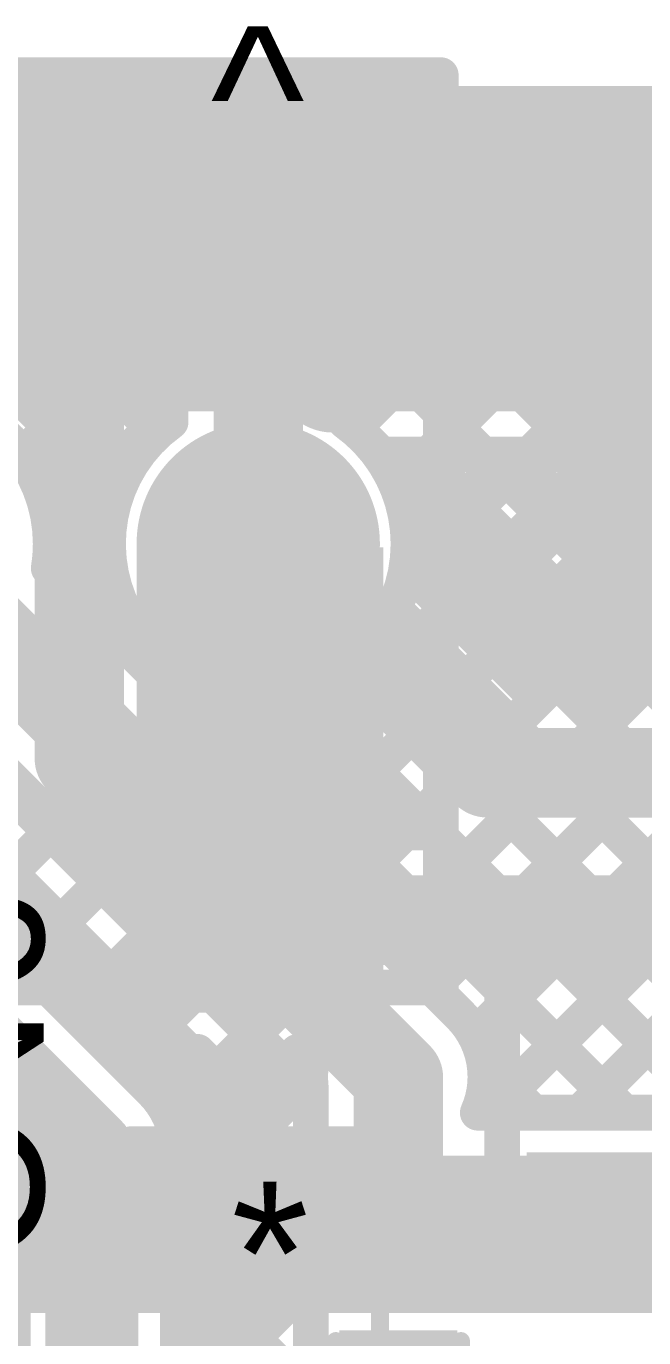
# Model space of a CAD drawing. Header units: millimetres. Extents: x -0.33 to 3.26, y -0.12 to 2.83.
# Drawn here: x 1.6651 to 1.8378, y 2.2681 to 2.6347 of the extents above; entities that cross this region are included whole.
import ezdxf

# ---------------------------------------------------------------- set-up
doc = ezdxf.new("R2010")
doc.units = ezdxf.units.MM
doc.header["$MEASUREMENT"] = 0
for name, color, linetype in [('BottomLayer', 5, 'Continuous'), ('BottomOverlay', 54, 'Continuous'), ('BottomPaste', 16, 'Continuous'), ('BottomSolder', 6, 'Continuous'), ('MultiLayer', 9, 'Continuous'), ('PadHoleLayer', 156, 'Continuous'), ('TopLayer', 1, 'Continuous'), ('TopOverlay', 2, 'Continuous'), ('TopPaste', 8, 'Continuous'), ('TopSolder', 216, 'Continuous'), ('ViaHoleLayer', 16, 'Continuous')]:
    doc.layers.add(name, color=color, linetype=linetype)
doc.styles.add('Arial', font='', dxfattribs={"height": 0.2})
doc.styles.get('Arial').set_extended_font_data('Arial')

# ---------------------------------------------------------------- blocks, each defined once
blk = doc.blocks.new('R__0402_B_17')
at = {"layer": 'BottomLayer'}
for points in [[(-0.009500000000000001, 0.0125), (-0.009499999999999998, -0.0125), (-0.0275, -0.0125), (-0.0275, 0.0125)], [(0.0275, 0.0125), (0.0275, -0.0125), (0.009500000000000001, -0.0125), (0.009499999999999998, 0.0125)]]:
    blk.add_hatch(color=5, dxfattribs=at).paths.add_polyline_path(points)
at = {"layer": 'BottomPaste'}
for points in [[(-0.009500000000000001, 0.0125), (-0.009499999999999998, -0.0125), (-0.0275, -0.0125), (-0.0275, 0.0125)], [(0.0275, 0.0125), (0.0275, -0.0125), (0.009500000000000001, -0.0125), (0.009499999999999998, 0.0125)]]:
    blk.add_hatch(color=16, dxfattribs=at).paths.add_polyline_path(points)
at = {"layer": 'BottomSolder'}
for points in [[(-0.005500000000000001, 0.0165), (-0.005499999999999999, -0.0165), (-0.0315, -0.0165), (-0.0315, 0.0165)], [(0.0315, 0.0165), (0.0315, -0.0165), (0.005500000000000001, -0.0165), (0.005499999999999999, 0.0165)]]:
    blk.add_hatch(color=6, dxfattribs=at).paths.add_polyline_path(points)
at = {"layer": 'BottomOverlay', "const_width": 0.01}
for points in [[(0.034, 0.019), (-0.034, 0.019)], [(-0.034, -0.019), (-0.034, 0.019)], [(0.034, -0.019), (0.034, 0.019)], [(0.034, -0.019), (-0.034, -0.019)]]:
    blk.add_lwpolyline(points, dxfattribs=at)
at = {"layer": 'BottomOverlay', "const_width": 0.005}
for points in [[(-0.0365, 0.019, 1), (-0.0315, 0.019, 1)], [(-0.0365, 0.019, 1), (-0.0315, 0.019, 1)], [(0.0315, 0.019, 1), (0.0365, 0.019, 1)], [(0.0315, 0.019, 1), (0.0365, 0.019, 1)], [(-0.0365, -0.019, 1), (-0.0315, -0.019, 1)], [(-0.0365, -0.019, 1), (-0.0315, -0.019, 1)], [(0.0315, -0.019, 1), (0.0365, -0.019, 1)], [(0.0315, -0.019, 1), (0.0365, -0.019, 1)]]:
    blk.add_lwpolyline(points, format="xyb", close=True, dxfattribs=at)
blk = doc.blocks.new('0022232111_49')
at = {"layer": 'BottomLayer'}
h = blk.add_hatch(color=5, dxfattribs=at)
edge = h.paths.add_edge_path()
edge.add_arc((-0.5, 0), 0.03, 0, 360)
at = {"layer": 'BottomSolder'}
h = blk.add_hatch(color=6, dxfattribs=at)
edge = h.paths.add_edge_path()
edge.add_arc((-0.5, 0), 0.034, 0, 360)
at = {"layer": 'MultiLayer'}
h = blk.add_hatch(color=9, dxfattribs=at)
edge = h.paths.add_edge_path()
edge.add_arc((-0.5, 0), 0.03, 0, 360)
at = {"layer": 'PadHoleLayer'}
h = blk.add_hatch(color=156, dxfattribs=at)
edge = h.paths.add_edge_path()
edge.add_arc((-0.5, 0), 0.019685, 0, 360)
at = {"layer": 'TopLayer'}
h = blk.add_hatch(color=1, dxfattribs=at)
edge = h.paths.add_edge_path()
edge.add_arc((-0.5, 0), 0.03, 0, 360)
at = {"layer": 'TopSolder'}
h = blk.add_hatch(color=216, dxfattribs=at)
edge = h.paths.add_edge_path()
edge.add_arc((-0.5, 0), 0.034, 0, 360)
at = {"layer": 'TopOverlay', "const_width": 0.01}
for points in [[(-0.551, 0.124), (-0.551, -0.131)], [(0.55, 0.124), (-0.551, 0.124)], [(0.55, -0.131), (-0.551, -0.131)]]:
    blk.add_lwpolyline(points, dxfattribs=at)
at = {"layer": 'TopOverlay'}
for points, const_width in [([(-0.5535, 0.124, 1), (-0.5485, 0.124, 1)], 0.005), ([(-0.5535, 0.124, 1), (-0.5485, 0.124, 1)], 0.005), ([(-0.5139289, -0.048, 1), (-0.5280711, -0.048, 1)], 0.019685), ([(-0.5329923, -0.048, 1), (-0.5231499, -0.048, 1)], 0.0098425), ([(-0.5188501, -0.048, 1), (-0.5090077, -0.048, 1)], 0.0098425), ([(-0.5535, -0.131, 1), (-0.5485, -0.131, 1)], 0.005), ([(-0.5535, -0.131, 1), (-0.5485, -0.131, 1)], 0.005)]:
    blk.add_lwpolyline(points, format="xyb", close=True, dxfattribs=dict(at, const_width=const_width))
blk = doc.blocks.new('R__0402_B_123')
at = {"layer": 'BottomLayer'}
for points in [[(-0.009500000000000001, 0.0125), (-0.009499999999999998, -0.0125), (-0.0275, -0.0125), (-0.0275, 0.0125)], [(0.0275, 0.0125), (0.0275, -0.0125), (0.009500000000000001, -0.0125), (0.009499999999999998, 0.0125)]]:
    blk.add_hatch(color=5, dxfattribs=at).paths.add_polyline_path(points)
at = {"layer": 'BottomPaste'}
for points in [[(-0.009500000000000001, 0.0125), (-0.009499999999999998, -0.0125), (-0.0275, -0.0125), (-0.0275, 0.0125)], [(0.0275, 0.0125), (0.0275, -0.0125), (0.009500000000000001, -0.0125), (0.009499999999999998, 0.0125)]]:
    blk.add_hatch(color=16, dxfattribs=at).paths.add_polyline_path(points)
at = {"layer": 'BottomSolder'}
for points in [[(-0.005500000000000001, 0.0165), (-0.005499999999999999, -0.0165), (-0.0315, -0.0165), (-0.0315, 0.0165)], [(0.0315, 0.0165), (0.0315, -0.0165), (0.005500000000000001, -0.0165), (0.005499999999999999, 0.0165)]]:
    blk.add_hatch(color=6, dxfattribs=at).paths.add_polyline_path(points)
at = {"layer": 'BottomOverlay', "const_width": 0.005}
for points in [[(-0.0325, 0.0175), (-0.0085, 0.0175)], [(-0.0325, 0.0175), (-0.0325, -0.0175)], [(0.0085, 0.0175), (0.0325, 0.0175)], [(0.0325, 0.0175), (0.0325, -0.0175)], [(-0.0325, -0.0175), (-0.0085, -0.0175)], [(0.0085, -0.0175), (0.0325, -0.0175)]]:
    blk.add_lwpolyline(points, dxfattribs=at)
at = {"layer": 'BottomOverlay', "const_width": 0.0025}
for points in [[(-0.03375, 0.0175, 1), (-0.03125, 0.0175, 1)], [(-0.03375, 0.0175, 1), (-0.03125, 0.0175, 1)], [(-0.00975, 0.0175, 1), (-0.00725, 0.0175, 1)], [(0.00725, 0.0175, 1), (0.00975, 0.0175, 1)], [(0.03125, 0.0175, 1), (0.03375, 0.0175, 1)], [(0.03125, 0.0175, 1), (0.03375, 0.0175, 1)], [(-0.03375, -0.0175, 1), (-0.03125, -0.0175, 1)], [(-0.03375, -0.0175, 1), (-0.03125, -0.0175, 1)], [(-0.00975, -0.0175, 1), (-0.00725, -0.0175, 1)], [(0.00725, -0.0175, 1), (0.00975, -0.0175, 1)], [(0.03125, -0.0175, 1), (0.03375, -0.0175, 1)], [(0.03125, -0.0175, 1), (0.03375, -0.0175, 1)]]:
    blk.add_lwpolyline(points, format="xyb", close=True, dxfattribs=at)
blk = doc.blocks.new('SOT23_3_B_173')
at = {"layer": 'BottomLayer'}
for points in [[(-0.02165995, 0.02657475), (-0.05315605, 0.02657475), (-0.05315605, 0.05807085), (-0.02165995, 0.05807085)], [(0.05314315, 0.02657475), (0.02164705, 0.02657475), (0.02164705, 0.05807085), (0.05314315, 0.05807085)], [(0.01574165, -0.05807095), (-0.01575445, -0.05807095), (-0.01575445, -0.02657485), (0.01574165, -0.02657485)]]:
    blk.add_hatch(color=5, dxfattribs=at).paths.add_polyline_path(points)
at = {"layer": 'BottomPaste'}
for points in [[(-0.02165995, 0.02657475), (-0.05315605, 0.02657475), (-0.05315605, 0.05807085), (-0.02165995, 0.05807085)], [(0.05314315, 0.02657475), (0.02164705, 0.02657475), (0.02164705, 0.05807085), (0.05314315, 0.05807085)], [(0.01574165, -0.05807095), (-0.01575445, -0.05807095), (-0.01575445, -0.02657485), (0.01574165, -0.02657485)]]:
    blk.add_hatch(color=16, dxfattribs=at).paths.add_polyline_path(points)
at = {"layer": 'BottomSolder'}
for points in [[(-0.01765995, 0.02257475), (-0.05715605, 0.02257475), (-0.05715605, 0.06207085), (-0.01765995, 0.06207085)], [(0.05714315, 0.02257475), (0.01764705, 0.02257475), (0.01764705, 0.06207085), (0.05714315, 0.06207085)], [(0.01974165, -0.06207095), (-0.01975445, -0.06207095), (-0.01975445, -0.02257485), (0.01974165, -0.02257485)]]:
    blk.add_hatch(color=6, dxfattribs=at).paths.add_polyline_path(points)
at = {"layer": 'BottomOverlay'}
for points, const_width in [([(-0.0640851, 0.068, 1), (-0.0739277, 0.068, 1)], 0.0098425), ([(-0.0763883, 0.068, 1), (-0.0714671, 0.068, 1)], 0.0049212), ([(-0.0665457, 0.068, 1), (-0.0616245, 0.068, 1)], 0.0049212), ([(-0.0135064, 0.032, 1), (-0.0085064, 0.032, 1)], 0.005), ([(0.0084936, 0.032, 1), (0.0134936, 0.032, 1)], 0.005), ([(-0.0665064, 0.03, 1), (-0.0615064, 0.03, 1)], 0.005), ([(0.0614936, 0.03, 1), (0.0664936, 0.03, 1)], 0.005), ([(-0.0665064, -0.032, 1), (-0.0615064, -0.032, 1)], 0.005), ([(-0.0665064, -0.032, 1), (-0.0615064, -0.032, 1)], 0.005), ([(-0.0315064, -0.032, 1), (-0.0265064, -0.032, 1)], 0.005), ([(0.0264936, -0.031, 1), (0.0314936, -0.031, 1)], 0.005), ([(0.0614936, -0.031, 1), (0.0664936, -0.031, 1)], 0.005), ([(0.0614936, -0.031, 1), (0.0664936, -0.031, 1)], 0.005)]:
    blk.add_lwpolyline(points, format="xyb", close=True, dxfattribs=dict(at, const_width=const_width))
at = {"layer": 'BottomOverlay', "const_width": 0.01}
for points in [[(0.0109936, 0.032), (-0.0110064, 0.032)], [(-0.0640064, 0.03), (-0.0640064, -0.032)], [(0.0639936, 0.03), (0.0639936, -0.031)], [(-0.0290064, -0.032), (-0.0640064, -0.032)], [(0.0639936, -0.031), (0.0289936, -0.031)]]:
    blk.add_lwpolyline(points, dxfattribs=at)
blk = doc.blocks.new('SOT23_3_B_177')
at = {"layer": 'BottomLayer'}
for points in [[(-0.02165995, 0.02657475), (-0.05315605, 0.02657475), (-0.05315605, 0.05807085), (-0.02165995, 0.05807085)], [(0.05314315, 0.02657475), (0.02164705, 0.02657475), (0.02164705, 0.05807085), (0.05314315, 0.05807085)], [(0.01574165, -0.05807095), (-0.01575445, -0.05807095), (-0.01575445, -0.02657485), (0.01574165, -0.02657485)]]:
    blk.add_hatch(color=5, dxfattribs=at).paths.add_polyline_path(points)
at = {"layer": 'BottomPaste'}
for points in [[(-0.02165995, 0.02657475), (-0.05315605, 0.02657475), (-0.05315605, 0.05807085), (-0.02165995, 0.05807085)], [(0.05314315, 0.02657475), (0.02164705, 0.02657475), (0.02164705, 0.05807085), (0.05314315, 0.05807085)], [(0.01574165, -0.05807095), (-0.01575445, -0.05807095), (-0.01575445, -0.02657485), (0.01574165, -0.02657485)]]:
    blk.add_hatch(color=16, dxfattribs=at).paths.add_polyline_path(points)
at = {"layer": 'BottomSolder'}
for points in [[(-0.01765995, 0.02257475), (-0.05715605, 0.02257475), (-0.05715605, 0.06207085), (-0.01765995, 0.06207085)], [(0.05714315, 0.02257475), (0.01764705, 0.02257475), (0.01764705, 0.06207085), (0.05714315, 0.06207085)], [(0.01974165, -0.06207095), (-0.01975445, -0.06207095), (-0.01975445, -0.02257485), (0.01974165, -0.02257485)]]:
    blk.add_hatch(color=6, dxfattribs=at).paths.add_polyline_path(points)
at = {"layer": 'BottomOverlay'}
for points, const_width in [([(-0.0640851, 0.068, 1), (-0.0739277, 0.068, 1)], 0.0098425), ([(-0.0763883, 0.068, 1), (-0.0714671, 0.068, 1)], 0.0049212), ([(-0.0665457, 0.068, 1), (-0.0616245, 0.068, 1)], 0.0049212), ([(-0.0135064, 0.032, 1), (-0.0085064, 0.032, 1)], 0.005), ([(0.0084936, 0.032, 1), (0.0134936, 0.032, 1)], 0.005), ([(-0.0665064, 0.03, 1), (-0.0615064, 0.03, 1)], 0.005), ([(0.0614936, 0.03, 1), (0.0664936, 0.03, 1)], 0.005), ([(-0.0665064, -0.032, 1), (-0.0615064, -0.032, 1)], 0.005), ([(-0.0665064, -0.032, 1), (-0.0615064, -0.032, 1)], 0.005), ([(-0.0315064, -0.032, 1), (-0.0265064, -0.032, 1)], 0.005), ([(0.0264936, -0.031, 1), (0.0314936, -0.031, 1)], 0.005), ([(0.0614936, -0.031, 1), (0.0664936, -0.031, 1)], 0.005), ([(0.0614936, -0.031, 1), (0.0664936, -0.031, 1)], 0.005)]:
    blk.add_lwpolyline(points, format="xyb", close=True, dxfattribs=dict(at, const_width=const_width))
at = {"layer": 'BottomOverlay', "const_width": 0.01}
for points in [[(0.0109936, 0.032), (-0.0110064, 0.032)], [(-0.0640064, 0.03), (-0.0640064, -0.032)], [(0.0639936, 0.03), (0.0639936, -0.031)], [(-0.0290064, -0.032), (-0.0640064, -0.032)], [(0.0639936, -0.031), (0.0289936, -0.031)]]:
    blk.add_lwpolyline(points, dxfattribs=at)
blk = doc.blocks.new('LED_SMT_241')
at = {"layer": 'TopLayer'}
for points in [[(-0.06, 0.03), (-0.02, 0.03), (-0.02, -0.03), (-0.06, -0.03)], [(0.02, 0.03), (0.06, 0.03), (0.06, -0.03), (0.02, -0.03)]]:
    blk.add_hatch(color=1, dxfattribs=at).paths.add_polyline_path(points)
at = {"layer": 'TopOverlay'}
blk.add_hatch(color=2, dxfattribs=at).paths.add_polyline_path([(0.095, 0.0370024), (0.064, 0.0370024), (0.064, -0.0369976), (0.095, -0.0369976)])
at = {"layer": 'TopPaste'}
for points in [[(-0.06, 0.03), (-0.02, 0.03), (-0.02, -0.03), (-0.06, -0.03)], [(0.02, 0.03), (0.06, 0.03), (0.06, -0.03), (0.02, -0.03)]]:
    blk.add_hatch(color=8, dxfattribs=at).paths.add_polyline_path(points)
at = {"layer": 'TopSolder'}
for points in [[(-0.064, 0.034), (-0.016, 0.034), (-0.016, -0.034), (-0.064, -0.034)], [(0.016, 0.034), (0.064, 0.034), (0.064, -0.034), (0.016, -0.034)]]:
    blk.add_hatch(color=216, dxfattribs=at).paths.add_polyline_path(points)
at = {"layer": 'TopOverlay', "const_width": 0.005}
for points in [[(0.065, 0.035), (-0.065, 0.035)], [(-0.065, -0.035), (-0.065, 0.035)], [(0.065, -0.035), (0.065, 0.035)], [(0.065, -0.035), (-0.065, -0.035)]]:
    blk.add_lwpolyline(points, dxfattribs=at)
at = {"layer": 'TopOverlay', "const_width": 0.0025}
for points in [[(-0.06625, 0.035, 1), (-0.06375, 0.035, 1)], [(-0.06625, 0.035, 1), (-0.06375, 0.035, 1)], [(0.06375, 0.035, 1), (0.06625, 0.035, 1)], [(0.06375, 0.035, 1), (0.06625, 0.035, 1)], [(-0.06625, -0.035, 1), (-0.06375, -0.035, 1)], [(-0.06625, -0.035, 1), (-0.06375, -0.035, 1)], [(0.06375, -0.035, 1), (0.06625, -0.035, 1)], [(0.06375, -0.035, 1), (0.06625, -0.035, 1)]]:
    blk.add_lwpolyline(points, format="xyb", close=True, dxfattribs=at)
blk = doc.blocks.new('LED_SMT_242')
at = {"layer": 'TopLayer'}
for points in [[(-0.06, 0.03), (-0.02, 0.03), (-0.02, -0.03), (-0.06, -0.03)], [(0.02, 0.03), (0.06, 0.03), (0.06, -0.03), (0.02, -0.03)]]:
    blk.add_hatch(color=1, dxfattribs=at).paths.add_polyline_path(points)
at = {"layer": 'TopOverlay'}
blk.add_hatch(color=2, dxfattribs=at).paths.add_polyline_path([(0.095, 0.0369902), (0.064, 0.0369902), (0.064, -0.0370098), (0.095, -0.0370098)])
at = {"layer": 'TopPaste'}
for points in [[(-0.06, 0.03), (-0.02, 0.03), (-0.02, -0.03), (-0.06, -0.03)], [(0.02, 0.03), (0.06, 0.03), (0.06, -0.03), (0.02, -0.03)]]:
    blk.add_hatch(color=8, dxfattribs=at).paths.add_polyline_path(points)
at = {"layer": 'TopSolder'}
for points in [[(-0.064, 0.034), (-0.016, 0.034), (-0.016, -0.034), (-0.064, -0.034)], [(0.016, 0.034), (0.064, 0.034), (0.064, -0.034), (0.016, -0.034)]]:
    blk.add_hatch(color=216, dxfattribs=at).paths.add_polyline_path(points)
at = {"layer": 'TopOverlay', "const_width": 0.005}
for points in [[(0.065, 0.035), (-0.065, 0.035)], [(-0.065, -0.035), (-0.065, 0.035)], [(0.065, -0.035), (0.065, 0.035)], [(0.065, -0.035), (-0.065, -0.035)]]:
    blk.add_lwpolyline(points, dxfattribs=at)
at = {"layer": 'TopOverlay', "const_width": 0.0025}
for points in [[(-0.06625, 0.035, 1), (-0.06375, 0.035, 1)], [(-0.06625, 0.035, 1), (-0.06375, 0.035, 1)], [(0.06375, 0.035, 1), (0.06625, 0.035, 1)], [(0.06375, 0.035, 1), (0.06625, 0.035, 1)], [(-0.06625, -0.035, 1), (-0.06375, -0.035, 1)], [(-0.06625, -0.035, 1), (-0.06375, -0.035, 1)], [(0.06375, -0.035, 1), (0.06625, -0.035, 1)], [(0.06375, -0.035, 1), (0.06625, -0.035, 1)]]:
    blk.add_lwpolyline(points, format="xyb", close=True, dxfattribs=at)

msp = doc.modelspace()

# ---------------------------------------------------------------- hatches: boundary and pattern name
at = {"layer": 'BottomLayer'}
for points in [[(0.126, 2.571), (2.9246084, 2.571), (2.9246084, 2.618), (0.126, 2.618)], [(1.816, 2.449), (1.955314, 2.449), (1.955314, 2.618), (1.816, 2.618)]]:
    msp.add_hatch(color=5, dxfattribs=at).paths.add_polyline_path(points)
h = msp.add_hatch(color=5, dxfattribs=at)
edge = h.paths.add_edge_path()
edge.add_arc((1.769, 2.341), 0.011811, 0, 360)
at = {"layer": 'TopLayer'}
for points in [[(0.495, 2.527), (3.004, 2.527), (3.004, 2.606), (0.495, 2.606)], [(0.798, 2.275), (2.934, 2.275), (2.934, 2.319), (0.798, 2.319)]]:
    msp.add_hatch(color=1, dxfattribs=at).paths.add_polyline_path(points)
h = msp.add_hatch(color=1, dxfattribs=at)
edge = h.paths.add_edge_path()
edge.add_arc((1.769, 2.341), 0.011811, 0, 360)
at = {"layer": 'TopOverlay'}
msp.add_hatch(color=2, dxfattribs=at).paths.add_polyline_path([(1.696, 2.359), (1.765, 2.359), (1.765, 2.489), (1.696, 2.489)])
at = {"layer": 'ViaHoleLayer'}
h = msp.add_hatch(color=16, dxfattribs=at)
edge = h.paths.add_edge_path()
edge.add_arc((1.769, 2.341), 0.0059055, 0, 360)

# ---------------------------------------------------------------- linework, layer by layer
at = {"layer": 'BottomLayer'}
for points, const_width in [([(0.0781645, 2.6060001), (3.0398352, 2.606)], 0.01), ([(1.637429, 2.5728109), (1.6706181, 2.606)], 0.01), ([(1.6450993, 2.606), (1.7054999, 2.5455994)], 0.01), ([(1.6543888, 2.5614864), (1.6989024, 2.606)], 0.01), ([(1.6545, 2.5333133), (1.7271867, 2.606)], 0.01), ([(1.6733836, 2.606), (1.7088836, 2.5705)], 0.01), ([(1.7016679, 2.606), (1.733996, 2.5736719)], 0.01), ([(1.7221943, 2.5727233), (1.755471, 2.606)], 0.01), ([(1.7299522, 2.606), (1.8854522, 2.4505)], 0.01), ([(1.7482553, 2.5705), (1.7837553, 2.606)], 0.01), ([(1.7545, 2.5484604), (1.8120396, 2.606)], 0.01), ([(1.7567245, 2.5224006), (1.8403239, 2.606)], 0.01), ([(1.7582365, 2.606), (2.0202219, 2.3440146)], 0.01), ([(1.7687671, 2.5061589), (1.8686082, 2.606)], 0.01), ([(1.7727703, 2.4818778), (1.8968925, 2.606)], 0.01), ([(1.7865208, 2.606), (2.0287695, 2.3637513)], 0.01), ([(1.7869125, 2.4677357), (1.9251768, 2.606)], 0.01), ([(1.8010546, 2.4535935), (1.9534611, 2.606)], 0.01), ([(1.8148051, 2.606), (1.9755101, 2.445295)], 0.01), ([(1.8262454, 2.4505), (1.9817454, 2.606)], 0.01), ([(1.7054999, 2.5705), (1.7173805, 2.5705)], 0.01), ([(1.7054999, 2.5495), (1.7054999, 2.5705)], 0.01), ([(1.7426193, 2.5705), (1.7544999, 2.5705)], 0.01), ([(1.7544999, 2.5495699), (1.7544999, 2.5705)], 0.01), ([(1.6543888, 2.5684262), (1.7017424, 2.5210726)], 0.01), ([(1.664054, 2.514583), (1.7054999, 2.5560289)], 0.01), ([(1.7299999, 2.5495), (1.73, 2.5494999)], 0.025), ([(1.73, 2.49), (1.73, 2.5494999)], 0.025), ([(1.7544999, 2.553168), (1.8571679, 2.4505)], 0.01), ([(1.7054999, 2.5285), (1.7054999, 2.5495)], 0.01), ([(1.7055, 2.5285), (1.7055, 2.54943)], 0.01), ([(1.7544999, 2.5285), (1.7544999, 2.5494299)], 0.01), ([(1.7545, 2.5241138), (1.7545, 2.5494999)], 0.01), ([(1.6545, 2.5400307), (1.6904357, 2.504095)], 0.01), ([(1.7055, 2.5241138), (1.7055, 2.5285)], 0.01), ([(1.6718044, 2.4940491), (1.7055, 2.5277447)], 0.01), ([(1.7545, 2.5248836), (1.7590617, 2.5203219)], 0.01), ([(1.7603219, 2.5190617), (1.8288836, 2.4505)], 0.01), ([(1.63, 2.49), (1.7351772, 2.3848228)], 0.025), ([(1.73, 2.49), (1.794, 2.426)], 0.025), ([(1.6717597, 2.4944867), (1.6904884, 2.475758)], 0.01), ([(1.5712111, 2.4818981), (1.7446665, 2.3084427)], 0.01), ([(1.6714462, 2.483202), (1.7453254, 2.4093228)], 0.01), ([(1.6803439, 2.4743043), (1.6886544, 2.4826148)], 0.01), ([(1.7714462, 2.483202), (1.8041482, 2.4505)], 0.01), ([(1.53, 2.4727452), (1.683, 2.3197452)], 0.025), ([(1.5795, 2.4685), (1.715, 2.333)], 0.025), ([(1.5670933, 2.4703001), (1.7003005, 2.3370929)], 0.01), ([(1.694486, 2.4601621), (1.6975994, 2.4632755)], 0.01), ([(1.7086282, 2.44602), (1.7138411, 2.4512329)], 0.01), ([(1.6332663, 2.4481272), (1.7446665, 2.336727)], 0.01), ([(1.636798, 2.4485538), (1.7178295, 2.3675223)], 0.01), ([(1.715758, 2.4504884), (1.7569236, 2.4093228)], 0.01), ([(1.736798, 2.4485538), (1.776029, 2.4093228)], 0.01), ([(1.8041482, 2.4505), (1.892, 2.4505)], 0.01), ([(1.7227703, 2.4318778), (1.7381221, 2.4472296)], 0.01), ([(1.7369125, 2.4177357), (1.7522643, 2.4330875)], 0.01), ([(1.794, 2.426), (1.892, 2.426)], 0.025), ([(1.7567839, 2.4093228), (1.7664064, 2.4189453)], 0.01), ([(1.6500008, 2.3873926), (1.67398, 2.4113718)], 0.01), ([(1.7453254, 2.4093228), (1.776029, 2.4093228)], 0.01), ([(1.6641429, 2.3732504), (1.6881221, 2.3972296)], 0.01), ([(1.7351772, 2.3848228), (1.8621954, 2.3848228)], 0.025), ([(1.6782851, 2.3591083), (1.7022643, 2.3830875)], 0.01), ([(1.6924272, 2.3449661), (1.7164064, 2.3689453)], 0.01), ([(1.7054045, 2.3296591), (1.7360682, 2.3603228)], 0.01), ([(1.7351772, 2.3603228), (1.7539375, 2.3603228)], 0.01), ([(1.749355, 2.3603228), (1.7515155, 2.3581623)], 0.01), ([(1.769, 2.341), (1.7691665, 2.3408335)], 0.025), ([(1.7691665, 2.2941731), (1.7691665, 2.3408335)], 0.025), ([(1.715, 2.22), (1.715, 2.333)], 0.025), ([(1.7075, 2.3034703), (1.7445056, 2.3404759)], 0.01), ([(1.7446665, 2.3151731), (1.7446665, 2.3381485)], 0.01), ([(1.683, 2.014), (1.683, 2.3197452)], 0.025), ([(1.7075, 2.014), (1.7075, 2.3197452)], 0.01), ([(1.7075, 2.3173249), (1.7446665, 2.2801584)], 0.01), ([(1.7075, 2.275186), (1.7446665, 2.3123525)], 0.01), ([(1.7446665, 2.2941731), (1.7446665, 2.3151731)], 0.01), ([(1.7446665, 2.2941731), (1.7446665, 2.3151731)], 0.01), ([(1.7691665, 2.2941731), (1.8239711, 2.2941731)], 0.025), ([(1.8239711, 2.2941731), (1.8247939, 2.2933503)], 0.025), ([(1.7446665, 2.2781731), (1.7446665, 2.2941731)], 0.01), ([(1.7075, 2.2890406), (1.7446665, 2.2518741)], 0.01), ([(1.7075, 2.2469017), (1.7446665, 2.2840682)], 0.01), ([(1.7446665, 2.2731731), (1.7446665, 2.2781731)], 0.01), ([(1.7446665, 2.2731731), (1.7446665, 2.2781731)], 0.01), ([(1.7446665, 2.2411731), (1.7446665, 2.2731731)], 0.01)]:
    msp.add_lwpolyline(points, dxfattribs=dict(at, const_width=const_width))
for points, const_width in [([(1.6681181, 2.606, 1), (1.6731181, 2.606, 1)], 0.005), ([(1.6708836, 2.606, 1), (1.6758836, 2.606, 1)], 0.005), ([(1.6964024, 2.606, 1), (1.7014024, 2.606, 1)], 0.005), ([(1.6991679, 2.606, 1), (1.7041679, 2.606, 1)], 0.005), ([(1.7246867, 2.606, 1), (1.7296867, 2.606, 1)], 0.005), ([(1.7274522, 2.606, 1), (1.7324522, 2.606, 1)], 0.005), ([(1.752971, 2.606, 1), (1.757971, 2.606, 1)], 0.005), ([(1.7557365, 2.606, 1), (1.7607365, 2.606, 1)], 0.005), ([(1.7812553, 2.606, 1), (1.7862553, 2.606, 1)], 0.005), ([(1.7840208, 2.606, 1), (1.7890208, 2.606, 1)], 0.005), ([(1.8095396, 2.606, 1), (1.8145396, 2.606, 1)], 0.005), ([(1.8123051, 2.606, 1), (1.8173051, 2.606, 1)], 0.005), ([(1.8378239, 2.606, 1), (1.8428239, 2.606, 1)], 0.005), ([(1.7196943, 2.5727233, 1), (1.7246943, 2.5727233, 1)], 0.005), ([(1.731496, 2.5736719, 1), (1.736496, 2.5736719, 1)], 0.005), ([(1.7029999, 2.5705, 1), (1.7079999, 2.5705, 1)], 0.005), ([(1.7029999, 2.5705, 1), (1.7079999, 2.5705, 1)], 0.005), ([(1.7063836, 2.5705, 1), (1.7113836, 2.5705, 1)], 0.005), ([(1.7148805, 2.5705, 1), (1.7198805, 2.5705, 1)], 0.005), ([(1.7148805, 2.5705, 1), (1.7198805, 2.5705, 1)], 0.005), ([(1.7148807, 2.5705, 1), (1.7198807, 2.5705, 1)], 0.005), ([(1.7401193, 2.5705, 1), (1.7451193, 2.5705, 1)], 0.005), ([(1.7401193, 2.5705, 1), (1.7451193, 2.5705, 1)], 0.005), ([(1.7401193, 2.5705, 1), (1.7451193, 2.5705, 1)], 0.005), ([(1.7457553, 2.5705, 1), (1.7507553, 2.5705, 1)], 0.005), ([(1.7519999, 2.5705, 1), (1.7569999, 2.5705, 1)], 0.005), ([(1.7519999, 2.5705, 1), (1.7569999, 2.5705, 1)], 0.005), ([(1.7029999, 2.5560289, 1), (1.7079999, 2.5560289, 1)], 0.005), ([(1.7237499, 2.5495, 1), (1.7362499, 2.5495, 1)], 0.0125), ([(1.72375, 2.5494999, 1), (1.73625, 2.5494999, 1)], 0.0125), ([(1.72375, 2.5494999, 1), (1.73625, 2.5494999, 1)], 0.0125), ([(1.7519999, 2.553168, 1), (1.7569999, 2.553168, 1)], 0.005), ([(1.7029999, 2.5495, 1), (1.7079999, 2.5495, 1)], 0.005), ([(1.7029999, 2.5495, 1), (1.7079999, 2.5495, 1)], 0.005), ([(1.703, 2.54943, 1), (1.708, 2.54943, 1)], 0.005), ([(1.7519999, 2.5495699, 1), (1.7569999, 2.5495699, 1)], 0.005), ([(1.7519999, 2.5494299, 1), (1.7569999, 2.5494299, 1)], 0.005), ([(1.752, 2.5494999, 1), (1.757, 2.5494999, 1)], 0.005), ([(1.752, 2.5484604, 1), (1.757, 2.5484604, 1)], 0.005), ([(1.7029999, 2.5455994, 1), (1.7079999, 2.5455994, 1)], 0.005), ([(1.7029999, 2.5285, 1), (1.7079999, 2.5285, 1)], 0.005), ([(1.703, 2.5285, 1), (1.708, 2.5285, 1)], 0.005), ([(1.703, 2.5285, 1), (1.708, 2.5285, 1)], 0.005), ([(1.7519999, 2.5285, 1), (1.7569999, 2.5285, 1)], 0.005), ([(1.703, 2.5277447, 1), (1.708, 2.5277447, 1)], 0.005), ([(1.752, 2.5248836, 1), (1.757, 2.5248836, 1)], 0.005), ([(1.6992424, 2.5210726, 1), (1.7042424, 2.5210726, 1)], 0.005), ([(1.703, 2.5241138, 1), (1.708, 2.5241138, 1)], 0.005), ([(1.703, 2.5241138, 1), (1.708, 2.5241138, 1)], 0.005), ([(1.752, 2.5241138, 1), (1.757, 2.5241138, 1)], 0.005), ([(1.752, 2.5241138, 1), (1.757, 2.5241138, 1)], 0.005), ([(1.7542245, 2.5224006, 1), (1.7592245, 2.5224006, 1)], 0.005), ([(1.7565617, 2.5203219, 1), (1.7615617, 2.5203219, 1)], 0.005), ([(1.7578219, 2.5190617, 1), (1.7628219, 2.5190617, 1)], 0.005), ([(1.661554, 2.514583, 1), (1.666554, 2.514583, 1)], 0.005), ([(1.7662671, 2.5061589, 1), (1.7712671, 2.5061589, 1)], 0.005), ([(1.6879357, 2.504095, 1), (1.6929357, 2.504095, 1)], 0.005), ([(1.72375, 2.49, 1), (1.73625, 2.49, 1)], 0.0125), ([(1.72375, 2.49, 1), (1.73625, 2.49, 1)], 0.0125), ([(1.6692597, 2.4944867, 1), (1.6742597, 2.4944867, 1)], 0.005), ([(1.6693044, 2.4940491, 1), (1.6743044, 2.4940491, 1)], 0.005), ([(1.6695, 2.49, 1), (1.6745, 2.49, 1)], 0.005), ([(1.6695, 2.49, 1), (1.6745, 2.49, 1)], 0.005), ([(1.7695, 2.49, 1), (1.7745, 2.49, 1)], 0.005), ([(1.7695, 2.49, 1), (1.7745, 2.49, 1)], 0.005), ([(1.6689462, 2.483202, 1), (1.6739462, 2.483202, 1)], 0.005), ([(1.6689462, 2.483202, 1), (1.6739462, 2.483202, 1)], 0.005), ([(1.6861544, 2.4826148, 1), (1.6911544, 2.4826148, 1)], 0.005), ([(1.7689462, 2.483202, 1), (1.7739462, 2.483202, 1)], 0.005), ([(1.7689462, 2.483202, 1), (1.7739462, 2.483202, 1)], 0.005), ([(1.7702703, 2.4818778, 1), (1.7752703, 2.4818778, 1)], 0.005), ([(1.6778439, 2.4743043, 1), (1.6828439, 2.4743043, 1)], 0.005), ([(1.6879884, 2.475758, 1), (1.6929884, 2.475758, 1)], 0.005), ([(1.7844125, 2.4677357, 1), (1.7894125, 2.4677357, 1)], 0.005), ([(1.6950994, 2.4632755, 1), (1.7000994, 2.4632755, 1)], 0.005), ([(1.691986, 2.4601621, 1), (1.696986, 2.4601621, 1)], 0.005), ([(1.7113411, 2.4512329, 1), (1.7163411, 2.4512329, 1)], 0.005), ([(1.7985546, 2.4535935, 1), (1.8035546, 2.4535935, 1)], 0.005), ([(1.713258, 2.4504884, 1), (1.718258, 2.4504884, 1)], 0.005), ([(1.734298, 2.4485538, 1), (1.739298, 2.4485538, 1)], 0.005), ([(1.734298, 2.4485538, 1), (1.739298, 2.4485538, 1)], 0.005), ([(1.8016482, 2.4505, 1), (1.8066482, 2.4505, 1)], 0.005), ([(1.8016482, 2.4505, 1), (1.8066482, 2.4505, 1)], 0.005), ([(1.8237454, 2.4505, 1), (1.8287454, 2.4505, 1)], 0.005), ([(1.8263836, 2.4505, 1), (1.8313836, 2.4505, 1)], 0.005), ([(1.7061282, 2.44602, 1), (1.7111282, 2.44602, 1)], 0.005), ([(1.7356221, 2.4472296, 1), (1.7406221, 2.4472296, 1)], 0.005), ([(1.7497643, 2.4330875, 1), (1.7547643, 2.4330875, 1)], 0.005), ([(1.78775, 2.426, 1), (1.80025, 2.426, 1)], 0.0125), ([(1.78775, 2.426, 1), (1.80025, 2.426, 1)], 0.0125), ([(1.7202703, 2.4318778, 1), (1.7252703, 2.4318778, 1)], 0.005), ([(1.7639064, 2.4189453, 1), (1.7689064, 2.4189453, 1)], 0.005), ([(1.7344125, 2.4177357, 1), (1.7394125, 2.4177357, 1)], 0.005), ([(1.67148, 2.4113718, 1), (1.67648, 2.4113718, 1)], 0.005), ([(1.7428254, 2.4093228, 1), (1.7478254, 2.4093228, 1)], 0.005), ([(1.7428254, 2.4093228, 1), (1.7478254, 2.4093228, 1)], 0.005), ([(1.7542839, 2.4093228, 1), (1.7592839, 2.4093228, 1)], 0.005), ([(1.7544236, 2.4093228, 1), (1.7594236, 2.4093228, 1)], 0.005), ([(1.773529, 2.4093228, 1), (1.778529, 2.4093228, 1)], 0.005), ([(1.773529, 2.4093228, 1), (1.778529, 2.4093228, 1)], 0.005), ([(1.6856221, 2.3972296, 1), (1.6906221, 2.3972296, 1)], 0.005), ([(1.7289272, 2.3848228, 1), (1.7414272, 2.3848228, 1)], 0.0125), ([(1.7289272, 2.3848228, 1), (1.7414272, 2.3848228, 1)], 0.0125), ([(1.6997643, 2.3830875, 1), (1.7047643, 2.3830875, 1)], 0.005), ([(1.6616429, 2.3732504, 1), (1.6666429, 2.3732504, 1)], 0.005), ([(1.7139064, 2.3689453, 1), (1.7189064, 2.3689453, 1)], 0.005), ([(1.7153295, 2.3675223, 1), (1.7203295, 2.3675223, 1)], 0.005), ([(1.7153295, 2.3675223, 1), (1.7203295, 2.3675223, 1)], 0.005), ([(1.7153531, 2.3674987, 1), (1.7203531, 2.3674987, 1)], 0.005), ([(1.7326772, 2.3603228, 1), (1.7376772, 2.3603228, 1)], 0.005), ([(1.7326772, 2.3603228, 1), (1.7376772, 2.3603228, 1)], 0.005), ([(1.7326772, 2.3603228, 1), (1.7376772, 2.3603228, 1)], 0.005), ([(1.7335682, 2.3603228, 1), (1.7385682, 2.3603228, 1)], 0.005), ([(1.746855, 2.3603228, 1), (1.751855, 2.3603228, 1)], 0.005), ([(1.7514375, 2.3603228, 1), (1.7564375, 2.3603228, 1)], 0.005), ([(1.7514375, 2.3603228, 1), (1.7564375, 2.3603228, 1)], 0.005), ([(1.6757851, 2.3591083, 1), (1.6807851, 2.3591083, 1)], 0.005), ([(1.7490155, 2.3581623, 1), (1.7540155, 2.3581623, 1)], 0.005), ([(1.6899272, 2.3449661, 1), (1.6949272, 2.3449661, 1)], 0.005), ([(1.76275, 2.341, 1), (1.77525, 2.341, 1)], 0.0125), ([(1.7629165, 2.3408335, 1), (1.7754165, 2.3408335, 1)], 0.0125), ([(1.7629165, 2.3408335, 1), (1.7754165, 2.3408335, 1)], 0.0125), ([(1.70875, 2.333, 1), (1.72125, 2.333, 1)], 0.0125), ([(1.70875, 2.333, 1), (1.72125, 2.333, 1)], 0.0125), ([(1.7420056, 2.3404759, 1), (1.7470056, 2.3404759, 1)], 0.005), ([(1.7421665, 2.3381485, 1), (1.7471665, 2.3381485, 1)], 0.005), ([(1.7421665, 2.3381485, 1), (1.7471665, 2.3381485, 1)], 0.005), ([(1.6978005, 2.3370929, 1), (1.7028005, 2.3370929, 1)], 0.005), ([(1.6978005, 2.3370929, 1), (1.7028005, 2.3370929, 1)], 0.005), ([(1.6978241, 2.3370693, 1), (1.7028241, 2.3370693, 1)], 0.005), ([(1.7421665, 2.336727, 1), (1.7471665, 2.336727, 1)], 0.005), ([(1.67675, 2.3197452, 1), (1.68925, 2.3197452, 1)], 0.0125), ([(1.67675, 2.3197452, 1), (1.68925, 2.3197452, 1)], 0.0125), ([(1.7029045, 2.3296591, 1), (1.7079045, 2.3296591, 1)], 0.005), ([(1.705, 2.3197452, 1), (1.71, 2.3197452, 1)], 0.005), ([(1.705, 2.3197452, 1), (1.71, 2.3197452, 1)], 0.005), ([(1.705, 2.3197452, 1), (1.71, 2.3197452, 1)], 0.005), ([(1.705, 2.3173249, 1), (1.71, 2.3173249, 1)], 0.005), ([(1.7421665, 2.3151731, 1), (1.7471665, 2.3151731, 1)], 0.005), ([(1.7421665, 2.3151731, 1), (1.7471665, 2.3151731, 1)], 0.005), ([(1.7421665, 2.3151731, 1), (1.7471665, 2.3151731, 1)], 0.005), ([(1.7421665, 2.3123525, 1), (1.7471665, 2.3123525, 1)], 0.005), ([(1.7421665, 2.3084427, 1), (1.7471665, 2.3084427, 1)], 0.005), ([(1.705, 2.3034703, 1), (1.71, 2.3034703, 1)], 0.005), ([(1.7629165, 2.2941731, 1), (1.7754165, 2.2941731, 1)], 0.0125), ([(1.7629165, 2.2941731, 1), (1.7754165, 2.2941731, 1)], 0.0125), ([(1.8177211, 2.2941731, 1), (1.8302211, 2.2941731, 1)], 0.0125), ([(1.8177211, 2.2941731, 1), (1.8302211, 2.2941731, 1)], 0.0125), ([(1.8185439, 2.2933503, 1), (1.8310439, 2.2933503, 1)], 0.0125), ([(1.7421665, 2.2941731, 1), (1.7471665, 2.2941731, 1)], 0.005), ([(1.7421665, 2.2941731, 1), (1.7471665, 2.2941731, 1)], 0.005), ([(1.7421665, 2.2941731, 1), (1.7471665, 2.2941731, 1)], 0.005), ([(1.705, 2.2890406, 1), (1.71, 2.2890406, 1)], 0.005), ([(1.7421665, 2.2840682, 1), (1.7471665, 2.2840682, 1)], 0.005), ([(1.7421665, 2.2801584, 1), (1.7471665, 2.2801584, 1)], 0.005), ([(1.7421665, 2.2781731, 1), (1.7471665, 2.2781731, 1)], 0.005), ([(1.7421665, 2.2781731, 1), (1.7471665, 2.2781731, 1)], 0.005), ([(1.7421665, 2.2781731, 1), (1.7471665, 2.2781731, 1)], 0.005), ([(1.705, 2.275186, 1), (1.71, 2.275186, 1)], 0.005), ([(1.7421665, 2.2731731, 1), (1.7471665, 2.2731731, 1)], 0.005), ([(1.7421665, 2.2731731, 1), (1.7471665, 2.2731731, 1)], 0.005), ([(1.7421665, 2.2731731, 1), (1.7471665, 2.2731731, 1)], 0.005)]:
    msp.add_lwpolyline(points, format="xyb", close=True, dxfattribs=dict(at, const_width=const_width))
at = {"layer": 'BottomLayer', "const_width": 0.01}
for points in [[(1.7173805, 2.5705, -0.2773500981126179), (1.7426193, 2.5705)], [(1.7173807, 2.5705, -0.2773458311645816), (1.7426193, 2.5705)], [(1.6545, 2.5241138, -0.2415313610588723), (1.672, 2.49)], [(1.736798, 2.4485538, -0.7927989019124384), (1.7055, 2.5241138)], [(1.7545, 2.5241138, -0.2415313610588723), (1.772, 2.49)], [(1.672, 2.49, -0.04066545541928892), (1.6714462, 2.483202)], [(1.772, 2.49, -0.04066545541928892), (1.7714462, 2.483202)], [(1.7351772, 2.3603228, -0.1992671402268697), (1.7178295, 2.3675223)], [(1.7351772, 2.3603228, -0.198912367379658), (1.7178531, 2.3674987)], [(1.7446665, 2.3381485, -0.26209522842546), (1.7539375, 2.3603228)], [(1.7003005, 2.3370929, -0.1992671402269563), (1.7075, 2.3197452)], [(1.7003241, 2.3370693, -0.198912367379658), (1.7075, 2.3197452)]]:
    msp.add_lwpolyline(points, format="xyb", dxfattribs=at)
at = {"layer": 'TopLayer'}
for points, const_width in [([(1.68, 2.43), (1.68, 2.555)], 0.025), ([(1.7276708, 2.4169774), (1.8256934, 2.515)], 0.01), ([(1.7403987, 2.4042495), (1.8511492, 2.515)], 0.01), ([(1.7531266, 2.3915216), (1.876605, 2.515)], 0.01), ([(1.7637491, 2.515), (1.9662509, 2.515)], 0.01), ([(1.7658545, 2.3787937), (1.9020608, 2.515)], 0.01), ([(1.7678939, 2.5081121), (1.7747818, 2.515)], 0.01), ([(1.7718643, 2.4866267), (1.8002376, 2.515)], 0.01), ([(1.7756941, 2.515), (1.9576941, 2.333)], 0.01), ([(1.7785824, 2.3660658), (1.9275166, 2.515)], 0.01), ([(1.7905772, 2.3526048), (1.9529724, 2.515)], 0.01), ([(1.8011499, 2.515), (1.9831499, 2.333)], 0.01), ([(1.8266057, 2.515), (2.0086057, 2.333)], 0.01), ([(1.7718643, 2.493374), (1.9342383, 2.331)], 0.01), ([(1.7944282, 2.331), (1.9582813, 2.4948531)], 0.01), ([(1.7678942, 2.4718883), (1.9087825, 2.331)], 0.01), ([(1.819884, 2.331), (1.9616836, 2.4727996)], 0.01), ([(1.7045, 2.4401482), (1.7045, 2.4566271)], 0.01), ([(1.7567261, 2.4576006), (1.8833267, 2.331)], 0.01), ([(1.7045, 2.4447182), (1.7118879, 2.4521061)], 0.01), ([(1.7107373, 2.4526778), (1.8324151, 2.331)], 0.01), ([(1.7149429, 2.4297053), (1.7333733, 2.4481357)], 0.01), ([(1.7397286, 2.4491423), (1.8578709, 2.331)], 0.01), ([(1.68, 2.43), (1.769, 2.341)], 0.025), ([(1.7045, 2.4401482), (1.7863241, 2.3583241)], 0.01), ([(1.7932117, 2.3447476), (1.8069593, 2.331)], 0.01), ([(1.7913663, 2.331), (1.957, 2.331)], 0.01)]:
    msp.add_lwpolyline(points, dxfattribs=dict(at, const_width=const_width))
for points, const_width in [([(1.67375, 2.555, 1), (1.68625, 2.555, 1)], 0.0125), ([(1.7612491, 2.515, 1), (1.7662491, 2.515, 1)], 0.005), ([(1.7612491, 2.515, 1), (1.7662491, 2.515, 1)], 0.005), ([(1.7722818, 2.515, 1), (1.7772818, 2.515, 1)], 0.005), ([(1.7731941, 2.515, 1), (1.7781941, 2.515, 1)], 0.005), ([(1.7977376, 2.515, 1), (1.8027376, 2.515, 1)], 0.005), ([(1.7986499, 2.515, 1), (1.8036499, 2.515, 1)], 0.005), ([(1.8231934, 2.515, 1), (1.8281934, 2.515, 1)], 0.005), ([(1.8241057, 2.515, 1), (1.8291057, 2.515, 1)], 0.005), ([(1.7653939, 2.5081121, 1), (1.7703939, 2.5081121, 1)], 0.005), ([(1.7693643, 2.493374, 1), (1.7743643, 2.493374, 1)], 0.005), ([(1.7695, 2.49, 1), (1.7745, 2.49, 1)], 0.005), ([(1.7695, 2.49, 1), (1.7745, 2.49, 1)], 0.005), ([(1.7693643, 2.4866267, 1), (1.7743643, 2.4866267, 1)], 0.005), ([(1.7653942, 2.4718883, 1), (1.7703942, 2.4718883, 1)], 0.005), ([(1.702, 2.4566271, 1), (1.707, 2.4566271, 1)], 0.005), ([(1.702, 2.4566271, 1), (1.707, 2.4566271, 1)], 0.005), ([(1.7542261, 2.4576006, 1), (1.7592261, 2.4576006, 1)], 0.005), ([(1.7082373, 2.4526778, 1), (1.7132373, 2.4526778, 1)], 0.005), ([(1.7093879, 2.4521061, 1), (1.7143879, 2.4521061, 1)], 0.005), ([(1.7308733, 2.4481357, 1), (1.7358733, 2.4481357, 1)], 0.005), ([(1.7372286, 2.4491423, 1), (1.7422286, 2.4491423, 1)], 0.005), ([(1.702, 2.4447182, 1), (1.707, 2.4447182, 1)], 0.005), ([(1.67375, 2.43, 1), (1.68625, 2.43, 1)], 0.0125), ([(1.67375, 2.43, 1), (1.68625, 2.43, 1)], 0.0125), ([(1.702, 2.4401482, 1), (1.707, 2.4401482, 1)], 0.005), ([(1.702, 2.4401482, 1), (1.707, 2.4401482, 1)], 0.005), ([(1.7124429, 2.4297053, 1), (1.7174429, 2.4297053, 1)], 0.005), ([(1.7251708, 2.4169774, 1), (1.7301708, 2.4169774, 1)], 0.005), ([(1.7378987, 2.4042495, 1), (1.7428987, 2.4042495, 1)], 0.005), ([(1.7506266, 2.3915216, 1), (1.7556266, 2.3915216, 1)], 0.005), ([(1.7633545, 2.3787937, 1), (1.7683545, 2.3787937, 1)], 0.005), ([(1.7760824, 2.3660658, 1), (1.7810824, 2.3660658, 1)], 0.005), ([(1.7838241, 2.3583241, 1), (1.7888241, 2.3583241, 1)], 0.005), ([(1.7838241, 2.3583241, 1), (1.7888241, 2.3583241, 1)], 0.005), ([(1.7880772, 2.3526048, 1), (1.7930772, 2.3526048, 1)], 0.005), ([(1.76275, 2.341, 1), (1.77525, 2.341, 1)], 0.0125), ([(1.7907117, 2.3447476, 1), (1.7957117, 2.3447476, 1)], 0.005), ([(1.791, 2.341, 1), (1.796, 2.341, 1)], 0.005), ([(1.791, 2.341, 1), (1.796, 2.341, 1)], 0.005), ([(1.7888663, 2.331, 1), (1.7938663, 2.331, 1)], 0.005), ([(1.7888663, 2.331, 1), (1.7938663, 2.331, 1)], 0.005), ([(1.7919282, 2.331, 1), (1.7969282, 2.331, 1)], 0.005), ([(1.8044593, 2.331, 1), (1.8094593, 2.331, 1)], 0.005), ([(1.817384, 2.331, 1), (1.822384, 2.331, 1)], 0.005), ([(1.8299151, 2.331, 1), (1.8349151, 2.331, 1)], 0.005)]:
    msp.add_lwpolyline(points, format="xyb", close=True, dxfattribs=dict(at, const_width=const_width))
at = {"layer": 'TopLayer', "const_width": 0.01}
for points in [[(1.7637491, 2.515, -0.160754128396068), (1.772, 2.49)], [(1.772, 2.49, -0.6211334695723888), (1.7045, 2.4566271)], [(1.7863241, 2.3583241, -0.198912367379658), (1.7935, 2.341)], [(1.7935, 2.341, -0.1054991098838986), (1.7913663, 2.331)]]:
    msp.add_lwpolyline(points, format="xyb", dxfattribs=at)
at = {"layer": 'TopOverlay', "const_width": 0.01}
for points in [[(1.727, 2.334), (1.727, 2.362)], [(1.713, 2.348), (1.727, 2.334)], [(1.727, 2.334), (1.741, 2.348)]]:
    msp.add_lwpolyline(points, dxfattribs=at)
at = {"layer": 'TopOverlay', "const_width": 0.005}
for points in [[(1.7245, 2.362, 1), (1.7295, 2.362, 1)], [(1.7105, 2.348, 1), (1.7155, 2.348, 1)], [(1.7385, 2.348, 1), (1.7435, 2.348, 1)], [(1.7245, 2.334, 1), (1.7295, 2.334, 1)], [(1.7245, 2.334, 1), (1.7295, 2.334, 1)], [(1.7245, 2.334, 1), (1.7295, 2.334, 1)]]:
    msp.add_lwpolyline(points, format="xyb", close=True, dxfattribs=at)

# ---------------------------------------------------------------- block references
for name, p, rotation in [('0022232111_49', (1.23, 2.49), 180), ('R__0402_B_17', (1.7299999, 2.568), 270), ('SOT23_3_B_177', (1.862189, 2.3424999), 180), ('LED_SMT_241', (1.6288888, 2.2596496), 270), ('LED_SMT_242', (1.7289999, 2.2596496), 270), ('R__0402_B_123', (1.7691665, 2.2756731), 90), ('SOT23_3_B_173', (1.862189, 2.2194999), 180)]:
    msp.add_blockref(name, p, dxfattribs=dict(rotation=rotation))

# ---------------------------------------------------------------- texts
at = {"layer": 'BottomOverlay', "style": 'Arial', "text_generation_flag": 2}
for s, rotation, p in [('^ ', 360, (1.7429487, 2.5946771)), ('Q46', 270, (1.63, 2.2885)), ('*', 360, (1.744189, 2.2716731))]:
    msp.add_text(s, height=0.04, rotation=rotation, dxfattribs=at).set_placement(p)

doc.saveas('drawing.dxf')
